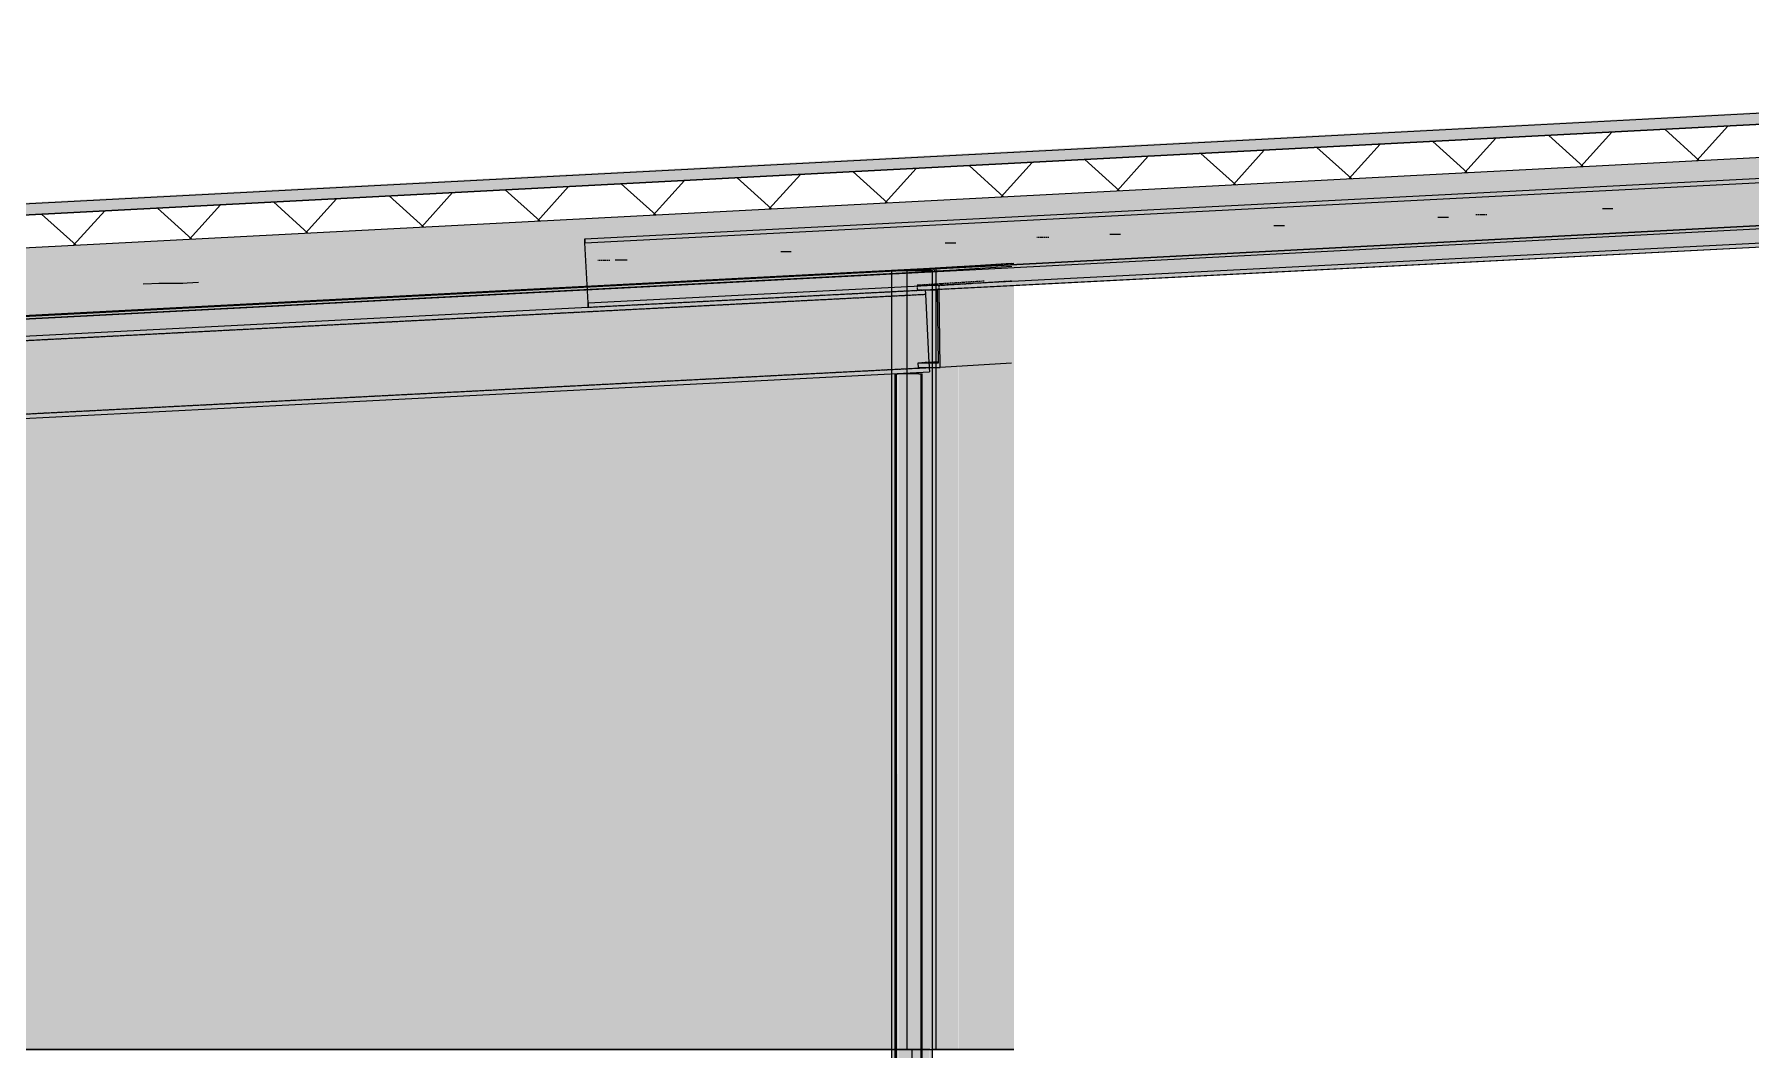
# Model space of a CAD drawing. Header units: millimetres. Extents: x 632 to 645312, y -3890 to 22200.
# Drawn here: x 521520 to 527792, y 7640 to 11349 of the extents above; entities that cross this region are included whole.
import ezdxf

# ---------------------------------------------------------------- set-up
doc = ezdxf.new("R2010")
doc.units = ezdxf.units.MM
doc.linetypes.add('Dash', pattern=[7, 5, -2])
doc.linetypes.add('Hidden Half', pattern=[3, 2, -1])
for name, color, linetype, lineweight in [('A-200-M_WALL_EXT', 113, 'Continuous', 13), ('A-270-M_ROOF', 132, 'Continuous', 13), ('A-350-H_CEILING', 13, 'Continuous', 13), ('A-350-M_CEILING', 13, 'Continuous', 13), ('S-280-M_COLUMN', 52, 'Continuous', 13), ('S-280-M_STRUCT_FRAME', 12, 'Continuous', 13), ('S-280-MH_COLUMN', 52, 'Hidden Half', 13)]:
    doc.layers.add(name, color=color, linetype=linetype, lineweight=lineweight)

# ---------------------------------------------------------------- blocks, each defined once
blk = doc.blocks.new('Area 51 Ceiling - External FC - Area 51 Ceiling - External FC-2924300-S6_501-SECTION B3')
at = {"layer": 'A-350-H_CEILING', "lineweight": 5}
h = blk.add_hatch(dxfattribs=at)
h.set_pattern_fill('FP_39', color=53, style=0, pattern_type=2)
h.set_pattern_definition([(0, (4419721.127, 0), (812.8, 203.2), [67.056, -542.544, 67.056, -542.544, -3251.2]), (0, (4419721.127, 0), (812.8, 203.2), [-1219.2, 67.056, -1152.144, 67.056, -542.544, -1422.4]), (0, (4419721.127, 0), (812.8, 203.2), [-3048, 67.056, -339.344, 67.056, -948.944]), (120, (4420025.927, 101.6), (-582.3763620489977, 602.3054481959919), [67.05599999999998, -542.5439999999999, 67.05599999999998, -3793.744]), (120, (4420025.927, 101.6), (-582.3763620489977, 602.3054481959919), [-676.656, -542.5439999999999, 67.05599999999998, -1152.144, -2032]), (120, (4420025.927, 101.6), (-582.3763620489977, 602.3054481959919), [-2438.4, 67.05599999999998, -542.5439999999999, 67.05599999999998, -1355.344]), (120, (4420025.927, 101.6), (-582.3763620489977, 602.3054481959919), [-3115.055999999999, -339.3439999999999, 67.05599999999998, -948.9439999999998]), (240, (4420127.527, 508), (-230.4236379510019, -805.5054481959917), [67.056, -542.544, 67.056, -3793.744]), (240, (4420127.527, 508), (-230.4236379510019, -805.5054481959917), [-676.6560000000001, -542.544, 67.056, -1152.144, -2032]), (240, (4420127.527, 508), (-230.4236379510019, -805.5054481959917), [-2438.4, 67.056, -542.544, 67.056, -1355.344]), (240, (4420127.527, 508), (-230.4236379510019, -805.5054481959917), [-3115.056, -339.344, 67.056, -948.944])])
h.paths.add_polyline_path([(4405984.833840865, 9141.872715603458), (4405994.542736135, 9142.379585510293), (4405994.542736135, 9152.393308970257), (4405984.323892902, 9151.859816335595)])
h.paths.add_polyline_path([(4409801.438670666, 9341.125265001554), (4430385.611652108, 10415.7581197781), (4430385.098848805, 10425.74507144218), (4409800.925867363, 9351.11221666563)])
h.paths.add_polyline_path([(4440078.41350175, 10921.78784134392), (4440101.330750205, 10922.98427649599), (4440101.330750205, 10932.99799995599), (4440077.900698446, 10931.774793008)])
at = {"layer": 'A-350-M_CEILING', "color": 53, "lineweight": 5}
for p, q in [((4405984.833840865, 9141.872715603453), (4440262.904166718, 10931.41950010202)), ((4440262.386783606, 10941.40621266916), (4406057.24661697, 9155.666875050763)), ((4408307.778956487, 9265.0521195899), (4431652.828655881, 10483.83308597088)), ((4431652.245107924, 10493.81613424161), (4413807.031383421, 9562.166507940367)), ((4431935.754652153, 10511.28465310957), (4431652.307303816, 10493.81938131843)), ((4431652.407136593, 10491.90712344272), (4431652.828655881, 10483.83308597088)), ((4431652.828655881, 10483.83308597088), (4431660.002744596, 10484.2751342384)), ((4431661.483068909, 10484.36634788571), (4431733.652510411, 10488.81323694022)), ((4431733.652510411, 10488.81323694022), (4431741.875063359, 10489.31988878544)), ((4431742.735391844, 10489.37289993873), (4431936.358939188, 10501.30346799433))]:
    blk.add_line(p, q, dxfattribs=at)
blk = doc.blocks.new('25021-APA-ZZ-ZZ-M3-AR-000001_V3_rvt-7-S6_501-SECTION B3')
at = {"layer": 'A-200-M_WALL_EXT', "lineweight": 5, "transparency": 33554432}
h = blk.add_hatch(color=9, dxfattribs=at)
h.paths.add_polyline_path([(4422079.501162219, 7640.000000000009), (4422092.632472769, 7640.000000000009), (4422092.632472769, 9625.68955423106), (4418484.724450673, 9439.800844644), (4418572.224450673, 9439.800844644), (4418572.224450673, 7640.000000000009), (4418585.500651527, 7640.000000000009), (4418585.500651527, 7699.999999999995), (4422079.500651477, 7699.999999999995), (4422079.501162219, 7800.508302491801)])
h.paths.add_polyline_path([(4431609.332237695, 7640.000000000009), (4431660.002744596, 7640.000000000009), (4431660.002744596, 10131.99209871527), (4431634.800132496, 10131.65076826287), (4431634.75270333, 10115.62725665296), (4431521.832237696, 10109.18904278711), (4431609.332237695, 10109.18904278711), (4431609.332237695, 7800.508302491801)])
h.paths.add_polyline_path([(4431509.332237696, 7640.000000000009), (4431509.332237696, 10109.18757518965), (4426332.43948253, 9843.38135174392), (4426332.43948253, 7640.000000000009), (4431226.008637555, 7640.000000000009)])
h.paths.add_polyline_path([(4422192.640668729, 7640.000000000009), (4426232.439482532, 7640.000000000009), (4426232.439482532, 9838.246877532949), (4422395.793491812, 9641.255278571682), (4422381.183343844, 9940.902979082392), (4430388.8816373, 10352.9981760474), (4430385.001182104, 10427.64715087019), (4409800.828728963, 9353.004007349875), (4409803.834442875, 9295.122243333159), (4422379.905980134, 9940.834720349543), (4422394.421269769, 9641.184822184754), (4422192.640668729, 9630.824449261523), (4422192.640668729, 7800.508302491801)])
h.paths.add_polyline_path([(4412622.224485607, 7640.000000000009), (4412622.224485607, 9139.433898452673), (4408434.614948167, 8924.422166694914), (4408436.180063398, 7700.000000381477), (4412609.44649379, 7700.000000000013), (4412609.44649379, 7640.000000000009)])
h.paths.add_polyline_path([(4418472.224450674, 7640.000000000009), (4418472.22847525, 9439.800844644), (4412634.724485608, 9139.434205581754), (4412722.224485607, 9139.434205581754), (4412722.224485607, 7640.000000000009), (4412735.294877742, 7640.000000000009), (4412735.294877742, 7724.999999999989), (4418459.294877742, 7724.999999999989), (4418459.294877742, 7640.000000000009)])
h.paths.add_polyline_path([(4431633.786319398, 10150.4722525033), (4431660.002744596, 10152.09846237433), (4431660.002744596, 10415.88779717946), (4431620.240955029, 10415.20818309805), (4431633.267169574, 10160.58331699875)])
h = blk.add_hatch(color=8, dxfattribs=at)
h.paths.add_polyline_path([(4431741.875063359, 7640.000000000009), (4431741.875063359, 10136.14708315108), (4431661.483068909, 10131.99209871527), (4431634.800132496, 10131.65076826287), (4431634.752703331, 10115.62725665296), (4431554.979148534, 10111.5313040547), (4431554.979148534, 10109.18904278711), (4431609.332237695, 10109.18904278711), (4431609.332237695, 7640.000000000009)])
h.paths.add_polyline_path([(4431633.786319398, 10150.4722525033), (4431667.456528081, 10152.56082199006), (4431664.336537147, 10415.88779717946), (4431620.240955029, 10415.20818309805), (4431633.267169574, 10160.58331699875)])
h = blk.add_hatch(color=9, dxfattribs=at)
h.paths.add_polyline_path([(4431660.002744596, 7640.000000000009), (4431741.875063359, 7640.000000000009), (4431741.875063359, 10136.14708315108), (4431660.002744596, 10131.99209871527), (4431660.002744596, 7800.508302491801)])
h.paths.add_polyline_path([(4431660.002744596, 10152.09846237433), (4431667.456528081, 10152.56082199006), (4431664.336537147, 10415.88779717946), (4431660.002744596, 10415.88779717946), (4431660.002744596, 10160.9000892979)])
blk.add_hatch(color=9, dxfattribs=at).paths.add_polyline_path([(4431806.641212692, 7639.999942016615), (4431944.670319774, 7639.999942016615), (4431944.670319774, 10431.86592516385), (4431935.534320232, 10431.39683962343), (4431935.514936005, 10148.15860150105), (4431742.034919495, 10136.15699905773), (4431742.034919495, 7639.999942016615)])
at = {"layer": 'A-270-M_ROOF', "transparency": 33554432}
blk.add_hatch(color=9, dxfattribs=at).paths.add_polyline_path([(4406004.744941657, 9523.433701023281), (4440111.854106877, 11304.05515826815), (4440111.854106877, 11344.11005210804), (4406004.744941657, 9563.488594863209), (4406004.744941657, 9526.905998013612)])
at = {"layer": 'A-270-M_ROOF', "lineweight": 5}
h = blk.add_hatch(dxfattribs=at)
h.set_pattern_fill('FP_38', angle=225.000000000138, style=0, pattern_type=2)
h.set_pattern_definition([(47.98900000013805, (4419721.127204848, 1.064734533429146e-05), (-222.9049043789526, 200.7819802766424), []), (137.989000000138, (4419721.127204848, 1.064734533429146e-05), (-200.7819802766425, -222.9049043789525), [])])
h.paths.add_polyline_path([(4406004.744941658, 9403.269019503583), (4440111.854106877, 11183.89047674831), (4440111.854106877, 11304.05515826813), (4406004.744941657, 9523.433701023281)])
at = {"layer": 'A-270-M_ROOF', "lineweight": 5, "transparency": 33554432}
for color, points in [(9, [(4406004.793345882, 9563.488348388686), (4440111.854106877, 11344.38108055221), (4440111.854106877, 11348.70193636254), (4406253.748461459, 9581.072158813507)]), (10, [(4406004.793345882, 9523.433816528333), (4440111.854106877, 11304.32654869185), (4440111.854106877, 11308.64740450219), (4406253.748461459, 9541.017626953155), (4406053.953187923, 9526.905998013612)])]:
    blk.add_hatch(color=color, dxfattribs=at).paths.add_polyline_path(points)
h = blk.add_hatch(color=254, dxfattribs=at)
h.paths.add_polyline_path([(4409800.925867363, 9351.112216665613), (4430385.098848805, 10425.74507144216), (4430376.833792782, 10602.0952668326), (4440069.322863888, 11099.75361859364), (4440070.092052815, 11095.09634572974), (4440111.854106877, 11095.14358342585), (4440111.854106877, 11183.89047674831), (4406004.744941657, 9403.269019503514), (4406004.744941657, 9358.939146109351), (4406258.807906631, 9375.96165753422), (4406336.254810606, 9376.282726728987), (4406336.254811009, 9367.675639421721), (4409791.014627418, 9545.059391247629), (4409791.783816346, 9529.15557362697)])
h.paths.add_polyline_path([(4440077.900698447, 10931.774793008), (4440101.330748254, 10932.9979998541), (4440101.330748254, 11071.72398298291), (4440070.453301615, 11076.81440499691), (4440070.869984116, 11068.69942606107)])
at = {"layer": 'S-280-M_COLUMN', "lineweight": 5, "transparency": 33554432}
h = blk.add_hatch(color=10, dxfattribs=at)
h.paths.add_polyline_path([(4431609.332237695, 5240.00000002555), (4431637.314794601, 5240.00000002555), (4431635.620567359, 10131.99209871527), (4431634.800132496, 10131.65076826287), (4431634.75270333, 10115.62725665296), (4431521.832237697, 10109.18904278711), (4431609.332237695, 10109.18904278711), (4431609.332237695, 5498.644708462724)])
h.paths.add_polyline_path([(4431633.786319399, 10150.4722525033), (4431637.314794601, 10150.69112449518), (4431637.314794601, 10415.88779717946), (4431620.240955029, 10415.20818309805), (4431633.267169573, 10160.58331699875)])
h = blk.add_hatch(color=10, dxfattribs=at)
h.paths.add_polyline_path([(4431609.332237696, 5240.00000002555), (4431637.264370117, 5240.00000002555), (4431635.620567359, 10131.99209871527), (4431634.800132496, 10131.65076826287), (4431634.75270333, 10115.62725665296), (4431521.832237696, 10109.18904278711), (4431609.332237696, 10109.18904278711), (4431609.332237696, 5498.644708462724)])
h.paths.add_polyline_path([(4431633.786319399, 10150.4722525033), (4431637.264370117, 10150.68799665482), (4431637.264370117, 10415.88779717946), (4431620.240955029, 10415.20818309805), (4431633.267169573, 10160.58331699875)])
h = blk.add_hatch(color=10, dxfattribs=at)
h.paths.add_polyline_path([(4431639.764602916, 5240.00000002555), (4431642.26610859, 5240.00000002555), (4431641.595366262, 10131.99209871527), (4431637.264370116, 10131.99209871527), (4431637.264370116, 5240.00000002555)])
h.paths.add_polyline_path([(4431637.264370116, 10150.68799665479), (4431642.26610859, 10150.99825544928), (4431641.595366262, 10415.88779717946), (4431637.264370116, 10415.88779717946), (4431637.264370116, 10160.63067720722)])
h = blk.add_hatch(color=10, dxfattribs=at)
h.paths.add_polyline_path([(4431642.314328395, 5240.00000002555), (4431647.311316446, 5240.00000002555), (4431645.97330934, 10131.99209871527), (4431637.314794601, 10131.99209871527), (4431637.314794601, 5240.00000002555)])
h.paths.add_polyline_path([(4431637.314794601, 10150.69112449518), (4431647.311316446, 10151.31121065789), (4431645.97330934, 10415.88779717946), (4431637.314794601, 10415.88779717946), (4431637.314794601, 10160.63127465388)])
for points in [[(4431502.31433686, 5240.00000002555), (4431507.314802461, 5240.00000002555), (4431507.314802461, 10109.08399049781), (4431497.311325516, 10108.5703645538), (4431498.652810171, 5240.00000002555)], [(4431504.76461108, 5240.00000002555), (4431507.264377977, 5240.00000002555), (4431504.944318572, 10108.96227861383), (4431502.266117055, 10108.82476704764), (4431502.935120609, 5240.00000002555)], [(4431642.26610859, 10150.99825544928), (4431642.311316747, 10151.00105971993), (4431642.26610859, 10160.68993952698)]]:
    blk.add_hatch(color=10, dxfattribs=at).paths.add_polyline_path(points)
at = {"layer": 'A-200-M_WALL_EXT', "color": 53, "lineweight": 5}
for p, q in [((4408476.442164227, 9284.631845545337), (4431554.979148534, 10489.49891460636)), ((4431660.002744596, 10494.21148277262), (4413807.031383421, 9562.15685155422)), ((4431554.979148534, 10489.49891460636), (4431757.547969819, 10501.98066665366)), ((4431554.979148534, 10476.80700097912), (4431554.979148534, 10486.10305155206)), ((4431554.979148534, 7640.000000000013), (4431554.979148534, 10476.80700097912)), ((4431660.002744596, 10494.21148277262), (4431661.483068909, 10494.30269641993)), ((4431660.002744596, 10482.2899420211), (4431660.002744596, 10492.30366548108)), ((4431660.002744596, 7640.000000000013), (4431660.002744596, 10482.2899420211)), ((4431661.789321504, 10494.32156689046), (4431741.875063359, 10499.25623732005)), ((4431944.581054137, 10511.74644138672), (4431742.034919494, 10499.26608722997)), ((4408434.614948167, 7640.000000000013), (4431660.002744596, 7640.000000000013)), ((4431497.311325515, 7640.000000000013), (4422472.066433186, 7640.000000000013)), ((4431505.02717728, 7640.000000000013), (4431502.314336861, 7640.000000000013)), ((4431554.979148534, 7640.000000000013), (4431507.314802462, 7640.000000000013)), ((4431572.355309897, 7640.000000000013), (4431554.979148534, 7640.000000000013)), ((4431572.355309895, 5240.000000025545), (4431572.355309895, 7640.000000000013)), ((4431572.355309895, 7640.000000000013), (4431577.228662204, 7640.000000000013)), ((4431584.700486957, 7640.000000000013), (4431572.355309897, 7640.000000000013)), ((4431577.228662204, 7640.000000000013), (4431606.952586626, 7640.000000000013)), ((4431637.264370117, 7640.000000000013), (4431584.700486957, 7640.000000000013)), ((4431606.952586626, 7640.000000000013), (4431637.264370117, 7640.000000000013)), ((4431647.311316445, 7640.000000000013), (4431737.001711051, 7640.000000000013)), ((4431737.001711051, 7640.000000000013), (4431647.311316445, 7640.000000000013)), ((4431737.001711052, 7640.000000000013), (4431660.002744596, 7640.000000000013)), ((4431737.06350709, 7640.000000000013), (4431741.875063359, 7640.000000000013)), ((4431742.034919494, 7640.000000000013), (4431737.063507089, 7640.000000000013)), ((4431741.875063359, 7640.000000000013), (4431737.06350709, 7640.000000000013)), ((4431741.875063359, 7640.000000000013), (4431737.063507089, 7640.000000000013)), ((4431742.034919495, 7640.000000000013), (4431779.943421518, 7640.000000000013)), ((4431944.581054138, 7640.000000000013), (4431742.034919494, 7640.000000000013)), ((4431757.695092786, 7640.000000000013), (4431742.034919494, 7640.000000000013)), ((4431742.034919494, 7640.000000000013), (4431944.581054137, 7640.000000000013))]:
    blk.add_line(p, q, dxfattribs=at)
at = {"layer": 'A-270-M_ROOF', "color": 53, "lineweight": 5}
for p, q in [((4440136.941875491, 11345.41980307201), (4432387.273787832, 10940.83478777304)), ((4440136.941875491, 11305.36490923209), (4432387.273787832, 10900.77989393312)), ((4432387.273787832, 10900.77989393313), (4440136.941875491, 11305.36490923209)), ((4406057.246616969, 9406.009961550206), (4440136.941875491, 11185.20022771228)), ((4432387.273787832, 10940.83478777304), (4406004.744941657, 9563.488594863204)), ((4406057.246616969, 9155.666875050749), (4440136.952378412, 10934.85768953626)), ((4432387.273787832, 10900.77989393312), (4406004.744941657, 9523.433701023281)), ((4406004.744941657, 9523.433701023287), (4432387.273787832, 10900.77989393313))]:
    blk.add_line(p, q, dxfattribs=at)
at = {"layer": 'S-280-M_COLUMN', "color": 53, "lineweight": 5}
for p, q in [((4431497.266116755, 10486.10305155205), (4431498.604124465, 10486.10305155205)), ((4431497.311325516, 10486.10305155205), (4431497.266117358, 10486.10305155205)), ((4431497.266116753, 10483.80771438738), (4431497.266116753, 10473.7939909274)), ((4431497.311325517, 10486.10305155205), (4431502.314336862, 10486.10305155205)), ((4431498.639147947, 10486.10305155205), (4431502.26310541, 10486.10305155205)), ((4431502.266117055, 10486.10305155205), (4431502.311325213, 10486.10305155205)), ((4431502.93512061, 10486.10305155205), (4431502.266116755, 10486.10305155205)), ((4431502.982067544, 10486.10305155205), (4431502.311325216, 10486.10305155205)), ((4431504.764611083, 10486.10305155205), (4431502.93512061, 10486.10305155205)), ((4431504.812830888, 10486.10305155205), (4431502.982067544, 10486.10305155205)), ((4431504.601115873, 10486.10305155205), (4431507.314802464, 10486.10305155205)), ((4431504.676326247, 10486.10305155205), (4431507.262639204, 10486.10305155205)), ((4431507.26437798, 10486.10305155205), (4431504.764611083, 10486.10305155205)), ((4431507.313063689, 10486.10305155205), (4431504.812830888, 10486.10305155205)), ((4431507.314802462, 10486.10305155205), (4431541.227689413, 10486.10305155205)), ((4431541.227689412, 10486.10305155205), (4431507.314802461, 10486.10305155205)), ((4431507.314802462, 10486.10305155205), (4431541.227689412, 10486.10305155205)), ((4431541.227689412, 10486.10305155205), (4431507.314802462, 10486.10305155205)), ((4431541.232404439, 10486.10305155205), (4431554.979148533, 10486.10305155205)), ((4431637.3147946, 10486.10305155205), (4431541.232404439, 10486.10305155205)), ((4431541.232404439, 10486.10305155205), (4431637.313055826, 10486.10305155205)), ((4431554.979148533, 10486.10305155205), (4431541.232404439, 10486.10305155205)), ((4431554.979148533, 10486.10305155205), (4431637.262631342, 10486.10305155205)), ((4431637.264370116, 10486.10305155205), (4431554.979148533, 10486.10305155205)), ((4431637.314794605, 10486.10305155205), (4431647.311317054, 10486.10305155205)), ((4431639.812822726, 10486.10305155205), (4431637.314876838, 10486.10305155205)), ((4431641.595366263, 10486.10305155205), (4431637.31716871, 10486.10305155205)), ((4431637.317251272, 10486.10305155205), (4431639.852698887, 10486.10305155205)), ((4431641.642313198, 10486.10305155205), (4431639.812822726, 10486.10305155205)), ((4431642.266108592, 10486.10305155205), (4431641.595366263, 10486.10305155205)), ((4431642.311317054, 10486.10305155205), (4431641.642313198, 10486.10305155205)), ((4431642.311316747, 10486.10305155205), (4431642.26610859, 10486.10305155205)), ((4431642.326420938, 10486.10305155205), (4431647.266108289, 10486.10305155205)), ((4431647.266108287, 10486.10305155205), (4431647.311316445, 10486.10305155205)), ((4431647.311317052, 10481.62736378558), (4431647.311317052, 10486.10305155207)), ((4431647.311317052, 5240.00000002555), (4431647.311317052, 10481.62736378558)), ((4431497.266116753, 10473.7939909274), (4431497.266116753, 5240.00000002555))]:
    blk.add_line(p, q, dxfattribs=at)
at = {"layer": 'A-350-M_CEILING', "color": 53, "lineweight": 5}
blk.add_blockref('Area 51 Ceiling - External FC - Area 51 Ceiling - External FC-2924300-S6_501-SECTION B3', (0, 0), dxfattribs=at)
blk = doc.blocks.new('NRP_Framing-Steel-Purlin Z - P916 - EZ250-24-4147209-S6_501-SECTION B3')
at = {"layer": 'S-280-M_STRUCT_FRAME', "color": 1, "lineweight": 25}
for p, q in [((4428824.357370157, 10438.74840997725), (4428819.796243124, 10438.74840997752)), ((4428965.179566896, 10441.75247393513), (4428903.054544944, 10438.74840997248))]:
    blk.add_line(p, q, dxfattribs=at)
blk = doc.blocks.new('NRP_Framing-Steel-PFC - R309 - 300PFC-4142879-S6_501-SECTION B3')
at = {"layer": 'S-280-M_STRUCT_FRAME', "linetype": 'Dash', "lineweight": 25}
for p, q in [((4422381.23077301, 9924.881665126539), (4431621.057848555, 10399.29820346252)), ((4422394.97305695, 9657.234229926884), (4431634.800132495, 10131.65076826286))]:
    blk.add_line(p, q, dxfattribs=at)
blk = doc.blocks.new('NRP_Framing-Steel-Purlin Z - P916 - EZ250-24-4147351-S6_501-SECTION B3')
at = {"layer": 'S-280-M_STRUCT_FRAME', "color": 1, "lineweight": 25}
for p, q in [((4428824.361711154, 10438.7484099773), (4428762.463188387, 10435.75529841387)), ((4428907.636718942, 10438.74840997226), (4428824.361711154, 10438.7484099773))]:
    blk.add_line(p, q, dxfattribs=at)
blk = doc.blocks.new('NRP_Framing-Steel-Purlin C - P946 - EC250-24-4149466-S6_501-SECTION B3')
at = {"layer": 'S-280-M_STRUCT_FRAME', "color": 1, "lineweight": 25}
blk.add_line((4434133.698956121, 10711.57858422693), (4434094.937696243, 10711.57858422928), dxfattribs=at)
blk.add_line((4434133.698956121, 10711.57858422693), (4434094.937696243, 10711.57858422928), dxfattribs=at)
blk = doc.blocks.new('NRP_Framing-Steel-Purlin C - P946 - EC250-24-4149432-S6_501-SECTION B3')
at = {"layer": 'S-280-M_STRUCT_FRAME', "color": 1, "lineweight": 25}
blk.add_line((4433532.214031153, 10680.17764993974), (4433493.495806599, 10680.17764994208), dxfattribs=at)
blk.add_line((4433532.214031153, 10680.17764993974), (4433493.495806599, 10680.17764994208), dxfattribs=at)
blk = doc.blocks.new('NRP_Framing-Steel-Purlin C - P946 - EC250-24-4149430-S6_501-SECTION B3')
at = {"layer": 'S-280-M_STRUCT_FRAME', "color": 1, "lineweight": 25}
blk.add_line((4432933.042576838, 10648.89749197944), (4432894.358471473, 10648.89749198178), dxfattribs=at)
blk.add_line((4432933.042576838, 10648.89749197944), (4432894.358471473, 10648.89749198178), dxfattribs=at)
blk = doc.blocks.new('NRP_Framing-Steel-Purlin C - P946 - EC250-24-4149428-S6_501-SECTION B3')
at = {"layer": 'S-280-M_STRUCT_FRAME', "color": 1, "lineweight": 25}
blk.add_line((4432333.871122521, 10617.6173340191), (4432295.221136346, 10617.61733402144), dxfattribs=at)
blk.add_line((4432333.871122521, 10617.6173340191), (4432295.221136346, 10617.61733402144), dxfattribs=at)
blk = doc.blocks.new('NRP_Framing-Steel-Purlin C - P946 - EC250-24-4149426-S6_501-SECTION B3')
at = {"layer": 'S-280-M_STRUCT_FRAME', "color": 1, "lineweight": 25}
blk.add_line((4431732.386197554, 10586.21639973191), (4431693.735494933, 10586.21639973425), dxfattribs=at)
blk.add_line((4431732.386197554, 10586.21639973191), (4431693.735494933, 10586.21639973425), dxfattribs=at)
blk = doc.blocks.new('NRP_Framing-Steel-Purlin C - P946 - EC250-24-4149424-S6_501-SECTION B3')
at = {"layer": 'S-280-M_STRUCT_FRAME', "color": 1, "lineweight": 25}
blk.add_line((4431130.901272586, 10554.81546544472), (4431092.293605288, 10554.81546544705), dxfattribs=at)
blk.add_line((4431130.901272586, 10554.81546544472), (4431092.293605288, 10554.81546544705), dxfattribs=at)
blk = doc.blocks.new('NRP_Framing-Steel-Purlin C - P946 - EC250-24-4149422-S6_501-SECTION B3')
at = {"layer": 'S-280-M_STRUCT_FRAME', "color": 1, "lineweight": 25}
blk.add_line((4430531.063639018, 10523.50052913825), (4430487.000758666, 10523.50052914092), dxfattribs=at)
blk.add_line((4430531.063639018, 10523.50052913825), (4430487.000758666, 10523.50052914092), dxfattribs=at)
blk = doc.blocks.new('NRP_Column-Steel-SHS - SC433 - 100x100x5_0SHS-4142726-S6_501-SECTION B3')
at = {"layer": 'S-280-MH_COLUMN', "lineweight": 25}
for p, q in [((4431514.332237695, 10109.1890427871), (4431514.332237695, 5200.000000025543)), ((4431604.332237695, 10109.1890427871), (4431604.332237695, 5200.000000025543)), ((4431514.332237695, 5199.95039065054), (4431514.332237695, 5047.134887986508)), ((4431604.332237695, 5199.95039065054), (4431604.332237695, 5047.480320984878)), ((4431514.332237695, 5047.085278611504), (4431514.332237695, 4900.000000025545)), ((4431604.332237695, 5047.430711609874), (4431604.332237695, 4900.000000025545))]:
    blk.add_line(p, q, dxfattribs=at)
blk = doc.blocks.new('NRP_Framing-Steel-PFC - OR308 - 250PFC-4149580-S6_501-SECTION B3')
at = {"layer": 'S-280-M_STRUCT_FRAME', "linetype": 'Dash', "lineweight": 25}
for points in [[(4430376.862308408, 10587.07712180165), (4440032.06928448, 11083.14235017066), (4440032.06928448, 11095.14358342583), (4440069.559576885, 11095.14358342582), (4440069.322863888, 11099.7536185936), (4430376.093119482, 10602.05723715295)], [(4430388.115230384, 10367.00040885611), (4431590.46657219, 10429.10171875914), (4431590.433514276, 10431.88692520166), (4431602.186255236, 10432.61594997211), (4431702.325656106, 10434.84509457547), (4440081.326060774, 10865.06514475657), (4440077.937323267, 10887.56134779471), (4440032.06928448, 10895.12310318084), (4440032.069284479, 10907.12433199553), (4440079.166433804, 10907.12433199553), (4440070.092052815, 11076.87396007808), (4440032.069295554, 11082.4543442442), (4430376.833792781, 10586.70876734185), (4430385.636348375, 10415.27715481768)], [(4430388.912934939, 10352.38864796462), (4440082.142679346, 10850.08502940529), (4440081.373490418, 10865.06514475657), (4430388.143746012, 10367.36876331592)], [(4431662.320737376, 10417.77144318174), (4431806.641212692, 10424.77885625703), (4431709.976244055, 10420.21830288227)]]:
    blk.add_hatch(color=256, dxfattribs=at).paths.add_polyline_path(points)
at = {"layer": 'S-280-M_STRUCT_FRAME', "lineweight": 25}
for p, q in [((4430376.093119482, 10602.05723715299), (4440069.322863888, 11099.75361859362)), ((4430376.833792781, 10586.7087673419), (4440035.251507967, 11082.61773411984)), ((4430376.862308408, 10587.07712180169), (4440033.554541524, 11082.89749414776)), ((4430388.143746012, 10367.36876331596), (4440081.373490419, 10865.06514475659)), ((4430388.912934939, 10352.38864796466), (4440082.142679347, 10850.08502940529)), ((4431706.190442627, 10419.62123737334), (4440082.111381707, 10849.68073792503)), ((4430376.061821842, 10601.65294567273), (4430376.829165499, 10586.70876734189)), ((4430376.862308408, 10587.07712180169), (4430376.093119482, 10602.05723715299)), ((4430376.833792781, 10586.7087673419), (4430376.862308408, 10587.07712180169)), ((4430388.096316366, 10367.36876331596), (4430376.833792781, 10586.7087673419)), ((4431620.240955028, 10415.20818309804), (4431632.650832763, 10415.84536506994)), ((4430388.110603102, 10367.00040885616), (4430388.878095787, 10352.05332819487)), ((4430388.912934939, 10352.38864796466), (4430388.143746012, 10367.36876331596)), ((4430388.881637299, 10351.9843564844), (4430388.912934939, 10352.38864796466))]:
    blk.add_line(p, q, dxfattribs=at)
at = {"layer": 'S-280-M_STRUCT_FRAME', "linetype": 'Dash', "lineweight": 25}
for p, q in [((4430376.833792781, 10586.7087673419), (4430376.862308408, 10587.07712180169)), ((4430388.881637299, 10351.9843564844), (4431620.191410924, 10415.20563926882)), ((4431634.385648875, 10415.93443875586), (4431706.140898525, 10419.61869354412)), ((4430388.115230384, 10367.00040885617), (4430388.098860298, 10367.31921970529)), ((4430388.881637299, 10351.9843564844), (4430388.912934939, 10352.38864796466))]:
    blk.add_line(p, q, dxfattribs=at)
blk = doc.blocks.new('NRP_Framing-Steel-PFC - R309 - 300PFC-4147032-S6_501-SECTION B3')
at = {"layer": 'S-280-M_STRUCT_FRAME', "linetype": 'Dash', "lineweight": 25}
for points in [[(4431644.639683624, 10431.88322319505), (4431661.483068909, 10433.31910105179), (4431590.433514276, 10431.88692520173)], [(4431674.891727421, 10131.99209400679), (4431935.513738841, 10148.15852724083), (4431935.53316667, 10431.39678039415), (4431671.501126373, 10418.15854015787), (4431671.833516445, 10390.10484577452)], [(4431667.510666489, 10147.98668582119), (4431667.456528081, 10152.56082199006), (4431593.797204858, 10147.99172007707), (4431664.336537145, 10147.98690259814)]]:
    blk.add_hatch(color=256, dxfattribs=at).paths.add_polyline_path(points)
h = blk.add_hatch(color=256, dxfattribs=at)
h.paths.add_polyline_path([(4431674.891784962, 10131.99209871525), (4431671.501183943, 10418.15854258633), (4431664.336537145, 10415.88779717946), (4431667.510724057, 10147.98668604907), (4431593.79726266, 10147.99172030492), (4431593.986766357, 10131.99762411804), (4431661.483068909, 10131.99301446262)])
h.paths.add_polyline_path([(4431590.466572191, 10429.10171875919), (4431644.63973078, 10431.88322561625), (4431590.433572053, 10431.88692762219)])
at = {"layer": 'S-280-M_STRUCT_FRAME', "lineweight": 25}
for p, q in [((4431643.673541682, 10431.88329160205), (4431590.433572052, 10431.88692762218)), ((4431590.433572052, 10431.88692762218), (4431590.46657219, 10429.10171875919)), ((4431602.186255603, 10432.61594883155), (4431591.151722931, 10431.93147465864)), ((4431629.129964538, 10415.89020160993), (4431664.336537144, 10415.88779717943)), ((4431664.336537144, 10415.88779717943), (4431667.510724056, 10147.98668604905)), ((4431674.891784961, 10131.99209871524), (4431671.500186109, 10418.24275960968)), ((4431667.510724056, 10147.98668604905), (4431593.797262659, 10147.9917203049)), ((4431593.797262659, 10147.9917203049), (4431593.986766356, 10131.99762411801)), ((4431593.986766356, 10131.99762411801), (4431674.891784961, 10131.99209871524)), ((4431607.648294111, 10148.85090243598), (4431594.515413539, 10148.03626734133)), ((4431667.456528119, 10152.56081863479), (4431633.78631957, 10150.47224915624)), ((4431935.513776721, 10148.15853072973), (4431674.891784961, 10131.99209871524))]:
    blk.add_line(p, q, dxfattribs=at)
at = {"layer": 'S-280-M_STRUCT_FRAME', "linetype": 'Dash', "lineweight": 25}
for p, q in [((4431590.467159762, 10429.05212768947), (4431590.623075748, 10415.89283143529)), ((4431590.623075748, 10415.89283143529), (4431624.7197093, 10415.89050280801)), ((4431835.416793124, 10447.08328369867), (4431602.207979652, 10432.61729637844)), ((4431626.652087495, 10415.89037083637), (4431629.085368455, 10415.89020465561)), ((4431671.338533089, 10431.88140222334), (4431645.605919876, 10431.88315963042)), ((4431671.338590657, 10431.88140221941), (4431795.151331562, 10439.56153022714)), ((4431671.499598536, 10418.2923506794), (4431671.338590686, 10431.88139979892)), ((4431804.448968901, 10440.13826445024), (4431935.534272781, 10448.26951093089)), ((4431633.764595521, 10150.47090160934), (4431607.67001816, 10148.85224998288))]:
    blk.add_line(p, q, dxfattribs=at)
blk = doc.blocks.new('NRP_Framing-Steel-Purlin C - P946 - EC250-24-4149341-S6_501-SECTION B3')
at = {"layer": 'S-280-M_STRUCT_FRAME', "color": 1, "linetype": 'Dash', "lineweight": 25}
blk.add_line((4432071.631385989, 10606.22005950656), (4432027.715842951, 10606.22005950921), dxfattribs=at)
blk.add_line((4432071.631385989, 10606.22005950656), (4432027.715842951, 10606.22005950921), dxfattribs=at)
blk = doc.blocks.new('NRP_Framing-Steel-Purlin Z - P916 - EZ250-24-4149414-S6_501-SECTION B3')
at = {"layer": 'S-280-M_STRUCT_FRAME', "color": 1, "linetype": 'Dash', "lineweight": 25}
blk.add_line((4430467.650710857, 10522.48423474082), (4430423.756043039, 10522.48423474347), dxfattribs=at)
blk = doc.blocks.new('NRP_Framing-Steel-Purlin Z - P916 - EZ250-24-4147741-S6_501-SECTION B3')
at = {"layer": 'S-280-M_STRUCT_FRAME', "color": 1, "linetype": 'Dash', "lineweight": 25}
blk.add_line((4433672.808169659, 10689.95588427253), (4433631.675642865, 10689.95588427502), dxfattribs=at)

msp = doc.modelspace()

# ---------------------------------------------------------------- hatches: boundary and pattern name
at = {"layer": 'S-280-M_COLUMN', "lineweight": 5}
h = msp.add_hatch(color=256, dxfattribs=at)
h.paths.add_polyline_path([(524670.9879117175, 4900.00000002554), (524677.2379117184, 4900.00000002554), (524677.0614046524, 5047.113387235106), (524664.7379117194, 5045.428812508271), (524666.4125941708, 4900.00000002554)])
h.paths.add_polyline_path([(524666.3161483067, 5200.00000002554), (524677.2379117184, 5200.00000002554), (524675.041178606, 10109.18904278711), (524664.7379121915, 10109.18757521387), (524664.7379117194, 5200.00000002554)])
h = msp.add_hatch(color=256, dxfattribs=at)
h.paths.add_polyline_path([(524752.2379117175, 4900.00000002554), (524752.2379117175, 5047.401925526697), (524677.2379117194, 5045.428812508271), (524677.2379117194, 4900.00000002554)])
h.paths.add_polyline_path([(524752.2379117175, 5200.00000002554), (524752.2379117175, 10109.18904278711), (524677.2379117194, 10109.18904278711), (524677.2379117194, 5200.00000002554)])
h = msp.add_hatch(color=256, dxfattribs=at)
h.paths.add_polyline_path([(524758.4879117175, 4900.00000002554), (524764.7379117175, 4900.00000002554), (524762.9337276402, 5047.442977612963), (524752.2379117175, 5045.428812508271), (524752.2379117175, 4900.00000002554)])
h.paths.add_polyline_path([(524764.7379117175, 5200.00000002554), (524763.0632292652, 10109.18904278711), (524752.2379117175, 10109.18904278711), (524752.2379117175, 5200.00000002554), (524764.6414658544, 5200.00000002554)])
at = {"layer": 'S-280-M_STRUCT_FRAME', "lineweight": 5}
for points in [[(515536.6364470334, 9924.88166512654), (524776.4635225781, 10399.29820346253), (524775.6430877163, 10415.27715481774), (515535.8160121706, 9940.860616481756)], [(515551.1991658336, 9641.255278571682), (524791.0262413812, 10115.67181690767), (524790.2058065184, 10131.65076826287), (515550.3787309728, 9657.234229926898)]]:
    msp.add_hatch(color=256, dxfattribs=at).paths.add_polyline_path(points)
h = msp.add_hatch(color=256, dxfattribs=at)
h.paths.add_polyline_path([(515550.3313018079, 9657.234229926898), (524790.1408518343, 10131.99209871527), (524749.3924403801, 10131.99762411803), (524749.3924403801, 10148.00347861317), (524789.2592799789, 10149.16176621523), (524775.6430877172, 10399.25607844613), (515536.5890178676, 9924.88166512654), (515549.8743729577, 9666.133466402143)])
h.paths.add_polyline_path([(519227.1424033609, 9866.796978449778), (519078.595061664, 9866.796979331093), (519078.3313448844, 10016.78495213231), (519092.4365238729, 10017.61992584401), (519238.8663680903, 10016.78495239532), (519238.8663680903, 9867.86641557851)])
h.paths.add_polyline_path([(519092.4365238729, 9872.608296604785), (519222.1783648883, 9873.883902478385), (519221.9359029089, 10011.78535303893), (519092.4365238729, 10011.78535303893), (519092.4365238729, 9924.88166512654)])

# ---------------------------------------------------------------- linework, layer by layer
at = {"layer": 'S-280-M_COLUMN', "lineweight": 25}
for p, q in [((524664.7379117184, 10109.18904278711), (524664.7379117184, 5200.00000002554)), ((524665.3391799931, 10109.18904278711), (524677.2379117203, 10109.18904278711)), ((524752.2379117184, 10109.1890427871), (524677.2379117184, 10109.1890427871)), ((524752.2379117194, 10109.18904278711), (524764.7379117203, 10109.18904278711)), ((524764.7379117175, 5200.00000002554), (524764.7379117175, 10109.18904278711))]:
    msp.add_line(p, q, dxfattribs=at)
at = {"layer": 'S-280-M_STRUCT_FRAME', "lineweight": 25}
for p, q in [((515535.8160121706, 9940.860616481743), (524775.6430877163, 10415.27715481772)), ((524775.6430877163, 10415.27715481772), (524776.463522579, 10399.29820346252)), ((515536.6364470334, 9924.88166512654), (524776.4635225781, 10399.29820346252)), ((524776.416218122, 10399.29577462737), (524789.2592799799, 10149.16176621524)), ((515550.3787309728, 9657.23422992689), (524790.2058065184, 10131.65076826287)), ((515551.1991658336, 9641.255278571685), (524791.0262413812, 10115.67181690766)), ((524790.2058065184, 10131.65076826287), (524791.0262413803, 10115.67181690766))]:
    msp.add_line(p, q, dxfattribs=at)
at = {"layer": 'S-280-M_STRUCT_FRAME', "linetype": 'Dash', "lineweight": 25}
msp.add_line((524789.2618238083, 10149.11222210337), (524790.1583773526, 10131.65076826287), dxfattribs=at)

# ---------------------------------------------------------------- block references
at = {"color": 10, "lineweight": 5}
msp.add_blockref('25021-APA-ZZ-ZZ-M3-AR-000001_V3_rvt-7-S6_501-SECTION B3', (-3906844.594325978, 0), dxfattribs=at)
at = {"layer": 'S-280-M_STRUCT_FRAME', "linetype": 'Dash', "lineweight": 25}
for name in ['NRP_Framing-Steel-PFC - OR308 - 250PFC-4149580-S6_501-SECTION B3', 'NRP_Framing-Steel-PFC - R309 - 300PFC-4147032-S6_501-SECTION B3', 'NRP_Framing-Steel-PFC - R309 - 300PFC-4142879-S6_501-SECTION B3']:
    msp.add_blockref(name, (-3906844.594325978, 0), dxfattribs=at)
at = {"layer": 'S-280-M_STRUCT_FRAME', "color": 1, "lineweight": 25}
for name in ['NRP_Framing-Steel-Purlin C - P946 - EC250-24-4149432-S6_501-SECTION B3', 'NRP_Framing-Steel-Purlin C - P946 - EC250-24-4149466-S6_501-SECTION B3', 'NRP_Framing-Steel-Purlin C - P946 - EC250-24-4149428-S6_501-SECTION B3', 'NRP_Framing-Steel-Purlin C - P946 - EC250-24-4149430-S6_501-SECTION B3', 'NRP_Framing-Steel-Purlin C - P946 - EC250-24-4149424-S6_501-SECTION B3', 'NRP_Framing-Steel-Purlin C - P946 - EC250-24-4149426-S6_501-SECTION B3', 'NRP_Framing-Steel-Purlin C - P946 - EC250-24-4149422-S6_501-SECTION B3', 'NRP_Framing-Steel-Purlin Z - P916 - EZ250-24-4147351-S6_501-SECTION B3', 'NRP_Framing-Steel-Purlin Z - P916 - EZ250-24-4147209-S6_501-SECTION B3']:
    msp.add_blockref(name, (-3906844.594325978, 0), dxfattribs=at)
at = {"layer": 'S-280-M_STRUCT_FRAME', "color": 1, "linetype": 'Dash', "lineweight": 25}
for name in ['NRP_Framing-Steel-Purlin Z - P916 - EZ250-24-4147741-S6_501-SECTION B3', 'NRP_Framing-Steel-Purlin C - P946 - EC250-24-4149341-S6_501-SECTION B3', 'NRP_Framing-Steel-Purlin Z - P916 - EZ250-24-4149414-S6_501-SECTION B3']:
    msp.add_blockref(name, (-3906844.594325978, 0), dxfattribs=at)
at = {"layer": 'S-280-MH_COLUMN', "lineweight": 25}
msp.add_blockref('NRP_Column-Steel-SHS - SC433 - 100x100x5_0SHS-4142726-S6_501-SECTION B3', (-3906844.594325978, 0), dxfattribs=at)

doc.saveas('drawing.dxf')
